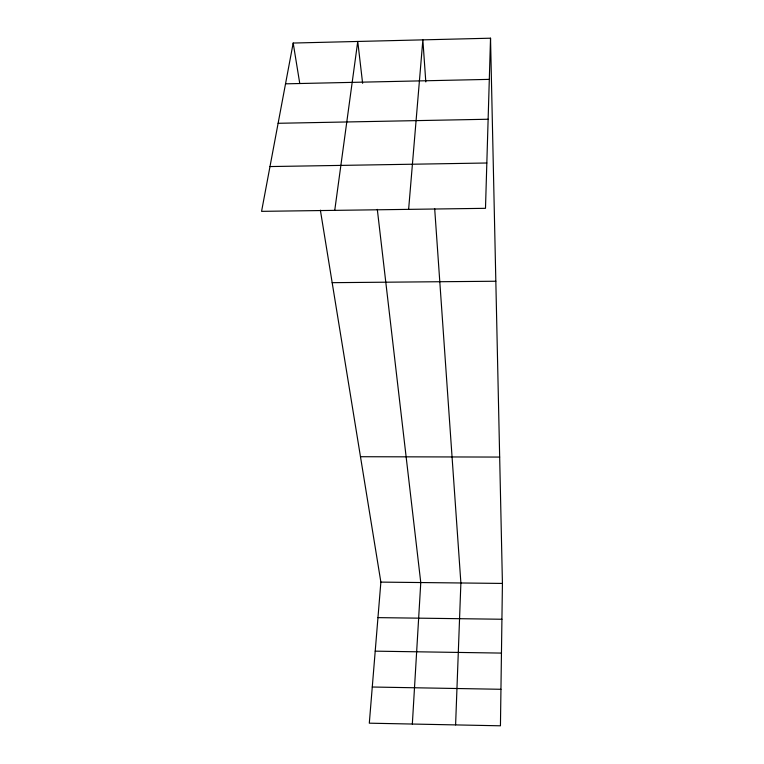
<?xml version="1.0" encoding="UTF-8"?>
<svg xmlns="http://www.w3.org/2000/svg" width="764" height="764" viewBox="0 0 764 764"><rect width="100%" height="100%" fill="white"/><g stroke="black" fill="none" stroke-linecap="round" stroke-linejoin="round"><path stroke-width="1.15" d="M490.526 38.2L485.493 208.324L261.574 211.351L293.185 43.042L490.526 38.2L502.425 583.429L500.439 725.8L369.308 723.183L380.873 582.111L320.374 210.157M455.602 724.902L460.883 582.98L434.678 208.61M412.34 724.043L420.773 582.54L377.311 209.384M408.625 209.365L422.864 39.862L425.806 81.929M334.747 210.358L357.753 41.457L362.623 83.314M285.526 83.83L489.313 79.37M278.115 123.29L488.129 119.241M269.988 166.562L486.84 162.999M332.168 282.67L495.826 281.238M360.474 456.719L499.666 457.073M380.873 582.111L502.425 583.429M377.96 617.627L501.929 619.251M375.21 651.157L501.451 653.086M372.269 687.017L500.955 689.29M293.185 43.042L299.774 83.524"/></g></svg>
